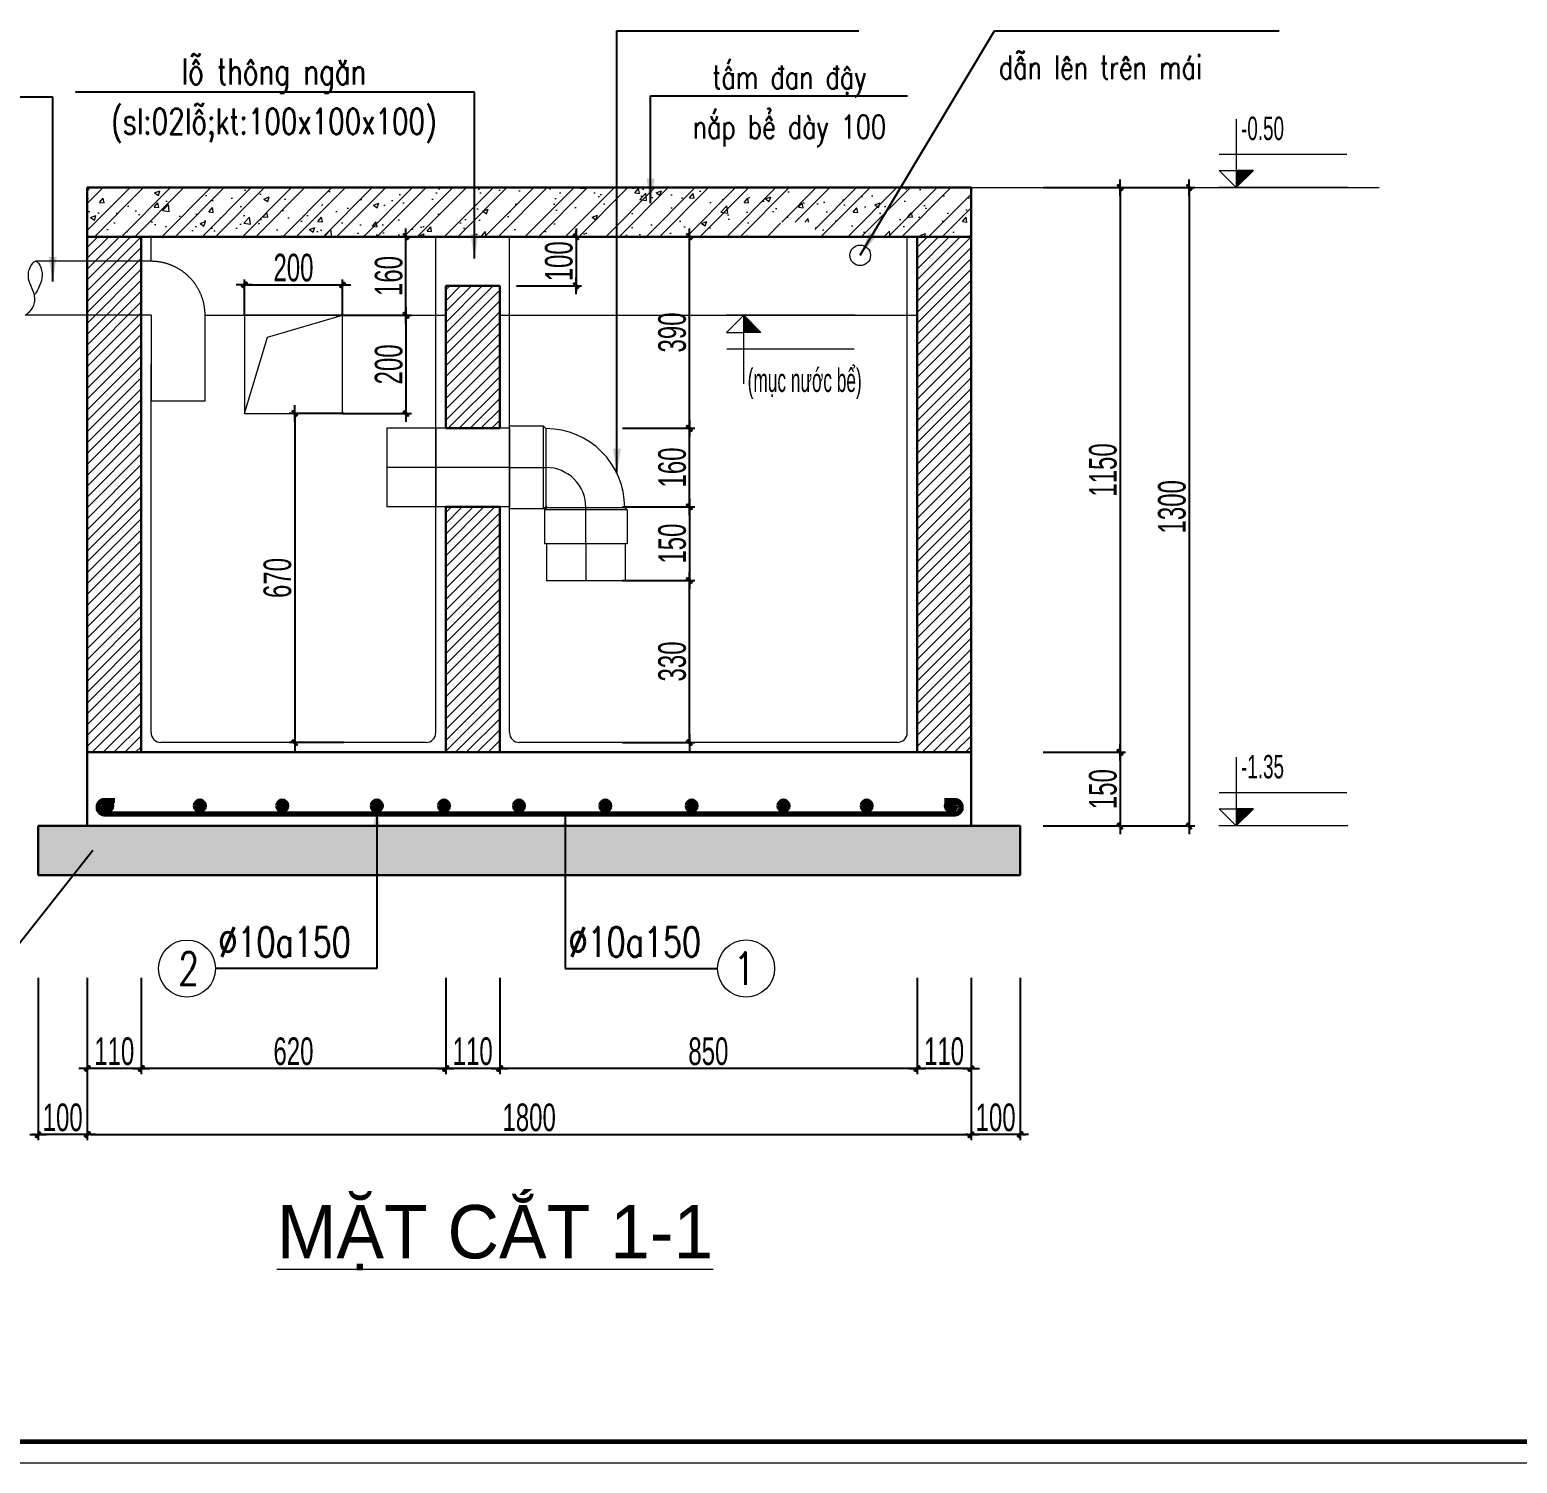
# Model space of a CAD drawing. Header units: millimetres. Extents: x 596422 to 1674380, y -367470 to 58862.
# Drawn here: x 842245 to 848304, y -52551 to -46712 of the extents above; entities that cross this region are included whole.
import ezdxf
from ezdxf.enums import TextEntityAlignment as Align

# ---------------------------------------------------------------- set-up
doc = ezdxf.new("R2010")
doc.units = ezdxf.units.MM
doc.header["$LTSCALE"] = 600
doc.header["$MEASUREMENT"] = 0
doc.linetypes.add('DASHDOT', pattern=[1, 0.5, -0.25, 0, -0.25])
doc.linetypes.add('HIDDEN', pattern=[0.375, 0.25, -0.125])
doc.layers.get('0').update_dxf_attribs({"lineweight": 0})
doc.layers.get('Defpoints').update_dxf_attribs({"lineweight": 0})
for name, color, linetype, lineweight in [('7', 7, 'Continuous', 13), ('EG Dim', 8, 'Continuous', 18), ('EG Khac', 4, 'Continuous', 15), ('EG Net dam 1', 30, 'Continuous', 30), ('EG Net dam3', 1, 'Continuous', 70), ('EG Net thay', 7, 'Continuous', 20), ('EG Net truc', 8, 'DASHDOT', 13), ('EG Text1', 3, 'Continuous', 20), ('EG Text2', 7, 'Continuous', 18), ('LC Hatch', 252, 'Continuous', 9), ('LC Hatch @ 1', 252, 'Continuous', 9), ('LC ISO', 153, 'Continuous', 13), ('LC Khac', 4, 'Continuous', 9), ('LC MANH DUT', 35, 'HIDDEN', 5), ('LC Net dam3', 1, 'Continuous', 60), ('LC Net manh', 9, 'Continuous', 5), ('TEXT1', 3, 'Continuous', 18)]:
    doc.layers.add(name, color=color, linetype=linetype, lineweight=lineweight)
doc.layers.add('Khungten_LCDI', color=7, linetype='Continuous')
doc.layers.add('Kichthuoc', color=9, linetype='Continuous')
doc.styles.add('EG 1', font='VHAVANB.TTF')
doc.styles.add('EG 2', font='vnromadi.shx', dxfattribs={"width": 0.75})
doc.styles.add('EG 3', font='italicc.shx', dxfattribs={"width": 0.75, "bigfont": 'romansvn.shx'})
doc.styles.add('EG Huy', font='vnsimli.shx', dxfattribs={"width": 0.75})
doc.styles.add('HOATBIF', font='hoatbif.shx', dxfattribs={"width": 0.65})
doc.styles.add('Khungten', font='VHAVAN.TTF', dxfattribs={"width": 0.9, "height": 5000})
doc.styles.add('LC 3', font='vnsimli.shx', dxfattribs={"width": 0.75})
doc.styles.add('RMS2', font='romans.shx', dxfattribs={"width": 0.75})
doc.styles.add('Title', font='VHAVAN.TTF', dxfattribs={"width": 0.8})
doc.dimstyles.new('1-100', dxfattribs={"dimscale": 300, "dimtxt": 1.2, "dimasz": 0.25, "dimexe": 0.5, "dimexo": 0, "dimgap": 0.3, "dimtad": 1, "dimdec": 0, "dimzin": 0, "dimdsep": 46, "dimtxsty": 'HOATBIF', "dimblk1": 'DOT', "dimblk2": 'DOT', "dimsah": 1, "dimcen": -1, "dimdle": 1, "dimclrd": 256, "dimclre": 256, "dimclrt": 4, "dimadec": 3, "dimazin": 2, "dimtfac": 0.333333, "dimtdec": 0, "dimtix": 1, "dimtmove": 2, "dimatfit": 3, "dimldrblk": 'DOT', "dimfxl": 1, "dimtvp": 0.833333, "dimtolj": 1, "dimtzin": 0, "dimarcsym": 0})
doc.dimstyles.new('be phot$7', dxfattribs={"dimscale": 100, "dimtxt": 2.2, "dimasz": 1, "dimexe": 1, "dimexo": 0, "dimgap": 0.8, "dimtad": 1, "dimdec": 0, "dimzin": 0, "dimdsep": 46, "dimtxsty": 'EG 3', "dimblk": 'ARCHTICK', "dimcen": 0.09, "dimdle": 1, "dimclrd": 256, "dimclre": 256, "dimclrt": 3, "dimadec": 0, "dimazin": 0, "dimtfac": 1, "dimtdec": 0, "dimtix": 1, "dimtmove": 0, "dimatfit": 3, "dimfxl": 1, "dimtolj": 1, "dimtzin": 0, "dimarcsym": 0})

# ---------------------------------------------------------------- blocks, each defined once
blk = doc.blocks.new('TIEUDE1')
at = {"layer": 'EG Text2', "color": 7, "style": 'EG 1'}
blk.add_attdef('TIªU§Ò', text='', height=5, dxfattribs=at).set_placement((0, 0), align=Align.BOTTOM_CENTER)
blk.add_attdef('TL', text='', height=3, dxfattribs=at).set_placement((0, -2), align=Align.TOP_CENTER)
blk = doc.blocks.new('theptron1')
at = {"layer": 'LC Net dam3'}
for p, q in [((-0.5, 0), (0.5, 0)), ((-0.35, 0.35), (0.35, -0.35)), ((0.35, 0.35), (-0.35, -0.35)), ((0, 0.5), (0, -0.5))]:
    blk.add_line(p, q, dxfattribs=at)
blk.add_circle((0, 0), 0.5, dxfattribs=at)
blk = doc.blocks.new('DOT')
at = {"layer": 'Kichthuoc'}
blk.add_line((-3, 0), (3, 0), dxfattribs=at)
at = {"layer": 'Kichthuoc', "color": 4}
blk.add_line((-1, -1), (1, 1), dxfattribs=at)
blk.add_lwpolyline([(0.5, 1), (-1, -0.5), (-0.5, -1), (1, 0.5)], close=True, dxfattribs=at)
blk = doc.blocks.new('*D323')
at = {"layer": 'Defpoints', "color": 0, "transparency": 16777216}
for p in [(843492.9, -47554.8), (843777, -47554.8), (843492.9, -47874.8)]:
    blk.add_point(p, dxfattribs=at)
at = {"layer": 'EG Dim', "lineweight": -2, "transparency": 16777216}
for p, q in [((843492.9, -47554.8), (843799.5, -47554.8)), ((843777, -47863.5), (843777, -47566)), ((843492.9, -47874.8), (843799.5, -47874.8))]:
    blk.add_line(p, q, dxfattribs=at)
at = {"layer": 'EG Dim', "lineweight": -2, "transparency": 16777216, "xscale": 11.25, "yscale": 11.25, "zscale": 11.25}
for p, rotation in [((843777, -47554.8), 90), ((843777, -47874.8), 270)]:
    blk.add_blockref('DOT', p, dxfattribs=dict(at, rotation=rotation))
at = {"layer": 'EG Dim', "color": 4, "transparency": 16777216, "insert": (843707.3, -47714.8), "char_height": 112.5, "attachment_point": 5, "rotation": 90, "style": 'HOATBIF'}
blk.add_mtext('\\A1;160', dxfattribs=at)
blk = doc.blocks.new('_Dot')
at = {"color": 0, "linetype": 'ByBlock', "lineweight": -2}
blk.add_line((-0.5, 0), (-1, 0), dxfattribs=at)
at = {"color": 0, "linetype": 'ByBlock', "const_width": 0.5}
blk.add_lwpolyline([(-0.25, 0, 1), (0.25, 0, 1)], format="xyb", close=True, dxfattribs=at)
blk = doc.blocks.new('*D326')
at = {"layer": 'Defpoints', "color": 0, "transparency": 16777216}
for p in [(846079, -50573), (846279, -50573), (846079, -51212.2)]:
    blk.add_point(p, dxfattribs=at)
at = {"layer": 'EG Dim', "lineweight": -2, "transparency": 16777216}
for p, q in [((846079, -50573), (846079, -51234.7)), ((846279, -50573), (846279, -51234.7)), ((846067.8, -51212.2), (846056.5, -51212.2)), ((846279, -51212.2), (846079, -51212.2)), ((846290.3, -51212.2), (846301.5, -51212.2))]:
    blk.add_line(p, q, dxfattribs=at)
at = {"layer": 'EG Dim', "lineweight": -2, "transparency": 16777216, "xscale": 11.25, "yscale": 11.25, "zscale": 11.25}
blk.add_blockref('DOT', (846079, -51212.2), dxfattribs=at)
at = {"layer": 'EG Dim', "lineweight": -2, "transparency": 16777216, "xscale": 11.25, "yscale": 11.25, "zscale": 11.25, "rotation": 180}
blk.add_blockref('DOT', (846279, -51212.2), dxfattribs=at)
at = {"layer": 'EG Dim', "color": 4, "transparency": 16777216, "insert": (846179, -51142.5), "char_height": 112.5, "attachment_point": 5, "style": 'HOATBIF'}
blk.add_mtext('\\A1;100', dxfattribs=at)
blk = doc.blocks.new('*D327')
at = {"layer": 'Defpoints', "color": 0, "transparency": 16777216}
for p in [(845859, -50573), (846079, -50573), (845859, -50942.8)]:
    blk.add_point(p, dxfattribs=at)
at = {"layer": 'EG Dim', "lineweight": -2, "transparency": 16777216}
for p, q in [((845859, -50573), (845859, -50965.3)), ((846079, -50573), (846079, -50965.3)), ((846067.8, -50942.8), (845870.3, -50942.8))]:
    blk.add_line(p, q, dxfattribs=at)
at = {"layer": 'EG Dim', "lineweight": -2, "transparency": 16777216, "xscale": 11.25, "yscale": 11.25, "zscale": 11.25, "rotation": 180}
blk.add_blockref('DOT', (845859, -50942.8), dxfattribs=at)
at = {"layer": 'EG Dim', "lineweight": -2, "transparency": 16777216, "xscale": 11.25, "yscale": 11.25, "zscale": 11.25}
blk.add_blockref('DOT', (846079, -50942.8), dxfattribs=at)
at = {"layer": 'EG Dim', "color": 4, "transparency": 16777216, "insert": (845969, -50873.1), "char_height": 112.5, "attachment_point": 5, "style": 'HOATBIF'}
blk.add_mtext('\\A1;110', dxfattribs=at)
blk = doc.blocks.new('*D328')
at = {"layer": 'Defpoints', "color": 0, "transparency": 16777216}
for p in [(844159, -50573), (845859, -50573), (844159, -50942.8)]:
    blk.add_point(p, dxfattribs=at)
at = {"layer": 'EG Dim', "lineweight": -2, "transparency": 16777216}
for p, q in [((844159, -50573), (844159, -50965.3)), ((845859, -50573), (845859, -50965.3)), ((845847.8, -50942.8), (844170.3, -50942.8))]:
    blk.add_line(p, q, dxfattribs=at)
at = {"layer": 'EG Dim', "lineweight": -2, "transparency": 16777216, "xscale": 11.25, "yscale": 11.25, "zscale": 11.25, "rotation": 180}
blk.add_blockref('DOT', (844159, -50942.8), dxfattribs=at)
at = {"layer": 'EG Dim', "lineweight": -2, "transparency": 16777216, "xscale": 11.25, "yscale": 11.25, "zscale": 11.25}
blk.add_blockref('DOT', (845859, -50942.8), dxfattribs=at)
at = {"layer": 'EG Dim', "color": 4, "transparency": 16777216, "insert": (845009, -50873.1), "char_height": 112.5, "attachment_point": 5, "style": 'HOATBIF'}
blk.add_mtext('\\A1;850', dxfattribs=at)
blk = doc.blocks.new('*D329')
at = {"layer": 'Defpoints', "color": 0, "transparency": 16777216}
for p in [(843939, -50573), (844159, -50573), (843939, -50942.8)]:
    blk.add_point(p, dxfattribs=at)
at = {"layer": 'EG Dim', "lineweight": -2, "transparency": 16777216}
for p, q in [((843939, -50573), (843939, -50965.3)), ((844159, -50573), (844159, -50965.3)), ((844147.8, -50942.8), (843950.3, -50942.8))]:
    blk.add_line(p, q, dxfattribs=at)
at = {"layer": 'EG Dim', "lineweight": -2, "transparency": 16777216, "xscale": 11.25, "yscale": 11.25, "zscale": 11.25, "rotation": 180}
blk.add_blockref('DOT', (843939, -50942.8), dxfattribs=at)
at = {"layer": 'EG Dim', "lineweight": -2, "transparency": 16777216, "xscale": 11.25, "yscale": 11.25, "zscale": 11.25}
blk.add_blockref('DOT', (844159, -50942.8), dxfattribs=at)
at = {"layer": 'EG Dim', "color": 4, "transparency": 16777216, "insert": (844049, -50873.1), "char_height": 112.5, "attachment_point": 5, "style": 'HOATBIF'}
blk.add_mtext('\\A1;110', dxfattribs=at)
blk = doc.blocks.new('*D330')
at = {"layer": 'Defpoints', "color": 0, "transparency": 16777216}
for p in [(842699, -50573), (843939, -50573), (842699, -50942.8)]:
    blk.add_point(p, dxfattribs=at)
at = {"layer": 'EG Dim', "lineweight": -2, "transparency": 16777216}
for p, q in [((842699, -50573), (842699, -50965.3)), ((843939, -50573), (843939, -50965.3)), ((843927.8, -50942.8), (842710.3, -50942.8))]:
    blk.add_line(p, q, dxfattribs=at)
at = {"layer": 'EG Dim', "lineweight": -2, "transparency": 16777216, "xscale": 11.25, "yscale": 11.25, "zscale": 11.25, "rotation": 180}
blk.add_blockref('DOT', (842699, -50942.8), dxfattribs=at)
at = {"layer": 'EG Dim', "lineweight": -2, "transparency": 16777216, "xscale": 11.25, "yscale": 11.25, "zscale": 11.25}
blk.add_blockref('DOT', (843939, -50942.8), dxfattribs=at)
at = {"layer": 'EG Dim', "color": 4, "transparency": 16777216, "insert": (843319, -50873.1), "char_height": 112.5, "attachment_point": 5, "style": 'HOATBIF'}
blk.add_mtext('\\A1;620', dxfattribs=at)
blk = doc.blocks.new('*D331')
at = {"layer": 'Defpoints', "color": 0, "transparency": 16777216}
for p in [(842479, -50573), (842699, -50573), (842479, -50942.8)]:
    blk.add_point(p, dxfattribs=at)
at = {"layer": 'EG Dim', "lineweight": -2, "transparency": 16777216}
for p, q in [((842479, -50573), (842479, -50965.3)), ((842699, -50573), (842699, -50965.3)), ((842687.8, -50942.8), (842490.3, -50942.8))]:
    blk.add_line(p, q, dxfattribs=at)
at = {"layer": 'EG Dim', "lineweight": -2, "transparency": 16777216, "xscale": 11.25, "yscale": 11.25, "zscale": 11.25, "rotation": 180}
blk.add_blockref('DOT', (842479, -50942.8), dxfattribs=at)
at = {"layer": 'EG Dim', "lineweight": -2, "transparency": 16777216, "xscale": 11.25, "yscale": 11.25, "zscale": 11.25}
blk.add_blockref('DOT', (842699, -50942.8), dxfattribs=at)
at = {"layer": 'EG Dim', "color": 4, "transparency": 16777216, "insert": (842589, -50873.1), "char_height": 112.5, "attachment_point": 5, "style": 'HOATBIF'}
blk.add_mtext('\\A1;110', dxfattribs=at)
blk = doc.blocks.new('*D332')
at = {"layer": 'Defpoints', "color": 0, "transparency": 16777216}
for p in [(842279, -50573), (842479, -50573), (842279, -51212.2)]:
    blk.add_point(p, dxfattribs=at)
at = {"layer": 'EG Dim', "lineweight": -2, "transparency": 16777216}
for p, q in [((842279, -50573), (842279, -51234.7)), ((842479, -50573), (842479, -51234.7)), ((842267.8, -51212.2), (842256.5, -51212.2)), ((842479, -51212.2), (842279, -51212.2)), ((842490.3, -51212.2), (842501.5, -51212.2))]:
    blk.add_line(p, q, dxfattribs=at)
at = {"layer": 'EG Dim', "lineweight": -2, "transparency": 16777216, "xscale": 11.25, "yscale": 11.25, "zscale": 11.25}
blk.add_blockref('DOT', (842279, -51212.2), dxfattribs=at)
at = {"layer": 'EG Dim', "lineweight": -2, "transparency": 16777216, "xscale": 11.25, "yscale": 11.25, "zscale": 11.25, "rotation": 180}
blk.add_blockref('DOT', (842479, -51212.2), dxfattribs=at)
at = {"layer": 'EG Dim', "color": 4, "transparency": 16777216, "insert": (842379, -51142.5), "char_height": 112.5, "attachment_point": 5, "style": 'HOATBIF'}
blk.add_mtext('\\A1;100', dxfattribs=at)
blk = doc.blocks.new('*D333')
at = {"layer": 'Defpoints', "color": 0, "transparency": 16777216}
for p in [(842479, -50573), (846079, -50573), (846079, -51212.2)]:
    blk.add_point(p, dxfattribs=at)
at = {"layer": 'EG Dim', "lineweight": -2, "transparency": 16777216}
for p, q in [((842479, -50573), (842479, -51234.7)), ((846079, -50573), (846079, -51234.7)), ((842490.3, -51212.2), (846067.8, -51212.2))]:
    blk.add_line(p, q, dxfattribs=at)
at = {"layer": 'EG Dim', "lineweight": -2, "transparency": 16777216, "xscale": 11.25, "yscale": 11.25, "zscale": 11.25, "rotation": 180}
blk.add_blockref('DOT', (842479, -51212.2), dxfattribs=at)
at = {"layer": 'EG Dim', "lineweight": -2, "transparency": 16777216, "xscale": 11.25, "yscale": 11.25, "zscale": 11.25}
blk.add_blockref('DOT', (846079, -51212.2), dxfattribs=at)
at = {"layer": 'EG Dim', "color": 4, "transparency": 16777216, "insert": (844279, -51142.5), "char_height": 112.5, "attachment_point": 5, "style": 'HOATBIF'}
blk.add_mtext('\\A1;1800', dxfattribs=at)
blk = doc.blocks.new('_ArchTick')
at = {"color": 0, "linetype": 'ByBlock', "const_width": 0.15}
blk.add_lwpolyline([(-0.5, -0.5), (0.5, 0.5)], dxfattribs=at)
blk = doc.blocks.new('CHIDAN')
at = {"layer": 'EG Dim'}
blk.add_line((0, 0), (0.87, 0), dxfattribs=at)
at = {"layer": 'EG Text1', "color": 3, "style": 'EG 2', "width": 0.75}
blk.add_attdef('CD1', text='', height=2.2, dxfattribs=at).set_placement((0.67, 1), align=Align.BOTTOM_CENTER)
blk.add_attdef('CD2', text='', height=2.2, dxfattribs=at).set_placement((0.67, -3.2), align=Align.TOP_CENTER)
blk = doc.blocks.new('*D334')
at = {"layer": 'Defpoints', "color": 0, "transparency": 16777216}
for p in [(844659.3, -48954.8), (844931.6, -48954.8), (844659.3, -49614.8)]:
    blk.add_point(p, dxfattribs=at)
at = {"layer": 'EG Dim', "lineweight": -2, "transparency": 16777216}
for p, q in [((844659.3, -48954.8), (844954.1, -48954.8)), ((844931.6, -49603.5), (844931.6, -48966)), ((844659.3, -49614.8), (844954.1, -49614.8))]:
    blk.add_line(p, q, dxfattribs=at)
at = {"layer": 'EG Dim', "lineweight": -2, "transparency": 16777216, "xscale": 11.25, "yscale": 11.25, "zscale": 11.25}
for p, rotation in [((844931.6, -48954.8), 90), ((844931.6, -49614.8), 270)]:
    blk.add_blockref('DOT', p, dxfattribs=dict(at, rotation=rotation))
at = {"layer": 'EG Dim', "color": 4, "transparency": 16777216, "insert": (844861.8, -49284.8), "char_height": 112.5, "attachment_point": 5, "rotation": 90, "style": 'HOATBIF'}
blk.add_mtext('\\A1;330', dxfattribs=at)
blk = doc.blocks.new('*D335')
at = {"layer": 'Defpoints', "color": 0, "transparency": 16777216}
for p in [(844659.3, -47554.8), (844931.6, -47554.8), (844734.9, -48334.8)]:
    blk.add_point(p, dxfattribs=at)
at = {"layer": 'EG Dim', "lineweight": -2, "transparency": 16777216}
for p, q in [((844659.3, -47554.8), (844954.1, -47554.8)), ((844931.6, -48323.5), (844931.6, -47566)), ((844734.9, -48334.8), (844954.1, -48334.8))]:
    blk.add_line(p, q, dxfattribs=at)
at = {"layer": 'EG Dim', "lineweight": -2, "transparency": 16777216, "xscale": 11.25, "yscale": 11.25, "zscale": 11.25}
for p, rotation in [((844931.6, -47554.8), 90), ((844931.6, -48334.8), 270)]:
    blk.add_blockref('DOT', p, dxfattribs=dict(at, rotation=rotation))
at = {"layer": 'EG Dim', "color": 4, "transparency": 16777216, "insert": (844861.8, -47944.8), "char_height": 112.5, "attachment_point": 5, "rotation": 90, "style": 'HOATBIF'}
blk.add_mtext('\\A1;390', dxfattribs=at)
blk = doc.blocks.new('CT')
at = {"layer": 'LC Khac'}
blk.add_hatch(color=252, dxfattribs=at).paths.add_polyline_path([(3.25, 1.6), (1.64, 1.6), (1.64, 0)])
at = {"layer": 'LC Khac', "color": 9, "ltscale": 50}
for p, q in [((0.05, 3.14), (12, 3.14)), ((12.09, 0), (0, 0))]:
    blk.add_line(p, q, dxfattribs=at)
for points in [[(1.64, 6.43), (1.64, 0)], [(1.64, 0), (0.03, 1.6), (1.64, 1.6)], [(1.64, 0), (3.25, 1.6), (1.64, 1.6)]]:
    blk.add_lwpolyline(points, dxfattribs=at)
at = {"layer": 'LC Khac', "color": 3, "style": 'LC 3', "width": 0.75}
blk.add_attdef('CT', (1.91, 3.5), '', height=2.2, dxfattribs=at)
blk = doc.blocks.new('*D336')
at = {"layer": 'Defpoints', "color": 0, "transparency": 16777216}
for p in [(844659.3, -48334.8), (844931.6, -48334.8), (844659.3, -48654.8)]:
    blk.add_point(p, dxfattribs=at)
at = {"layer": 'EG Dim', "lineweight": -2, "transparency": 16777216}
for p, q in [((844659.3, -48334.8), (844954.1, -48334.8)), ((844931.6, -48643.5), (844931.6, -48346)), ((844659.3, -48654.8), (844954.1, -48654.8))]:
    blk.add_line(p, q, dxfattribs=at)
at = {"layer": 'EG Dim', "lineweight": -2, "transparency": 16777216, "xscale": 11.25, "yscale": 11.25, "zscale": 11.25}
for p, rotation in [((844931.6, -48334.8), 90), ((844931.6, -48654.8), 270)]:
    blk.add_blockref('DOT', p, dxfattribs=dict(at, rotation=rotation))
at = {"layer": 'EG Dim', "color": 4, "transparency": 16777216, "insert": (844861.8, -48494.8), "char_height": 112.5, "attachment_point": 5, "rotation": 90, "style": 'HOATBIF'}
blk.add_mtext('\\A1;160', dxfattribs=at)
blk = doc.blocks.new('*D339')
at = {"layer": 'Defpoints', "color": 0, "transparency": 16777216}
for p in [(846373, -47354.8), (846373, -49954.8), (846967.3, -49954.8)]:
    blk.add_point(p, dxfattribs=at)
at = {"layer": 'EG Dim', "lineweight": -2, "transparency": 16777216}
for p, q in [((846373, -47354.8), (846989.8, -47354.8)), ((846967.3, -47366), (846967.3, -49943.5)), ((846373, -49954.8), (846989.8, -49954.8))]:
    blk.add_line(p, q, dxfattribs=at)
at = {"layer": 'EG Dim', "lineweight": -2, "transparency": 16777216, "xscale": 11.25, "yscale": 11.25, "zscale": 11.25}
for p, rotation in [((846967.3, -47354.8), 90), ((846967.3, -49954.8), 270)]:
    blk.add_blockref('DOT', p, dxfattribs=dict(at, rotation=rotation))
at = {"layer": 'EG Dim', "color": 4, "transparency": 16777216, "insert": (846897.5, -48654.8), "char_height": 112.5, "attachment_point": 5, "rotation": 90, "style": 'HOATBIF'}
blk.add_mtext('\\A1;1300', dxfattribs=at)
blk = doc.blocks.new('ELB90-100(SIDE)DN')
for p, q in [((58.5, 57), (62, 60.5)), ((62, 60.5), (112, 60.5)), ((112, 60.5), (112, -60.5)), ((-57, -58.5), (-60.5, -62)), ((-60.5, -62), (-60.5, -112)), ((57, -58.5), (60.5, -62)), ((58.5, -57), (62, -60.5)), ((60.5, -62), (60.5, -112)), ((62, -60.5), (112, -60.5)), ((60.5, -112), (-60.5, -112))]:
    blk.add_line(p, q)
at = {"color": 8}
for p, q in [((58.5, -57), (58.5, 57)), ((62, 60.5), (62, -60.5)), ((112, 0), (58.5, 0)), ((60.5, -62), (-60.5, -62)), ((-57, -58.5), (57, -58.5)), ((0, -112), (0, -58.5))]:
    blk.add_line(p, q, dxfattribs=at)
for radius in [115.5, 1.5]:
    blk.add_arc((58.5, -58.5), radius, 90, 180)
blk.add_arc((58.5, -58.5), 58.5, 90, 180, dxfattribs=at)
blk = doc.blocks.new('*U262')
at = {"rotation": 270.0000000000405}
blk.add_blockref('ELB90-100(SIDE)DN', (0, 0), dxfattribs=at)
blk = doc.blocks.new('*D342')
at = {"layer": 'Defpoints', "color": 0, "transparency": 16777216}
for p in [(844659.3, -48654.8), (844659.3, -48954.8), (844931.6, -48954.8)]:
    blk.add_point(p, dxfattribs=at)
at = {"layer": 'EG Dim', "lineweight": -2, "transparency": 16777216}
for p, q in [((844659.3, -48654.8), (844954.1, -48654.8)), ((844931.6, -48666), (844931.6, -48943.5)), ((844659.3, -48954.8), (844954.1, -48954.8))]:
    blk.add_line(p, q, dxfattribs=at)
at = {"layer": 'EG Dim', "lineweight": -2, "transparency": 16777216, "xscale": 11.25, "yscale": 11.25, "zscale": 11.25}
for p, rotation in [((844931.6, -48654.8), 90), ((844931.6, -48954.8), 270)]:
    blk.add_blockref('DOT', p, dxfattribs=dict(at, rotation=rotation))
at = {"layer": 'EG Dim', "color": 4, "transparency": 16777216, "insert": (844861.8, -48804.8), "char_height": 112.5, "attachment_point": 5, "rotation": 90, "style": 'HOATBIF'}
blk.add_mtext('\\A1;150', dxfattribs=at)
blk = doc.blocks.new('*D343')
at = {"layer": 'Defpoints', "color": 0, "transparency": 16777216}
for p in [(844227.4, -47554.8), (844227.4, -47754.8), (844470.2, -47754.8)]:
    blk.add_point(p, dxfattribs=at)
at = {"layer": 'EG Dim', "lineweight": -2, "transparency": 16777216}
for p, q in [((844227.4, -47554.8), (844492.7, -47554.8)), ((844470.2, -47543.5), (844470.2, -47532.3)), ((844470.2, -47554.8), (844470.2, -47754.8)), ((844227.4, -47754.8), (844492.7, -47754.8)), ((844470.2, -47766), (844470.2, -47777.3))]:
    blk.add_line(p, q, dxfattribs=at)
at = {"layer": 'EG Dim', "lineweight": -2, "transparency": 16777216, "xscale": 11.25, "yscale": 11.25, "zscale": 11.25}
for p, rotation in [((844470.2, -47554.8), 270), ((844470.2, -47754.8), 90)]:
    blk.add_blockref('DOT', p, dxfattribs=dict(at, rotation=rotation))
at = {"layer": 'EG Dim', "color": 4, "transparency": 16777216, "insert": (844400.4, -47654.8), "char_height": 112.5, "attachment_point": 5, "rotation": 90, "style": 'HOATBIF'}
blk.add_mtext('\\A1;100', dxfattribs=at)
blk = doc.blocks.new('*D267')
at = {"layer": 'Defpoints', "color": 0, "transparency": 16777216}
for p in [(843523.7, -48274.8), (843323.9, -49614.8), (843523.7, -49614.8)]:
    blk.add_point(p, dxfattribs=at)
at = {"layer": 'EG Dim', "lineweight": -2, "transparency": 16777216}
for p, q in [((843523.7, -48274.8), (843301.4, -48274.8)), ((843323.9, -48286), (843323.9, -49603.5)), ((843523.7, -49614.8), (843301.4, -49614.8))]:
    blk.add_line(p, q, dxfattribs=at)
at = {"layer": 'EG Dim', "lineweight": -2, "transparency": 16777216, "xscale": 11.25, "yscale": 11.25, "zscale": 11.25}
for p, rotation in [((843323.9, -48274.8), 90), ((843323.9, -49614.8), 270)]:
    blk.add_blockref('DOT', p, dxfattribs=dict(at, rotation=rotation))
at = {"layer": 'EG Dim', "color": 4, "transparency": 16777216, "insert": (843254.1, -48944.8), "char_height": 112.5, "attachment_point": 5, "rotation": 90, "style": 'HOATBIF'}
blk.add_mtext('\\A1;670', dxfattribs=at)
blk = doc.blocks.new('*D268')
at = {"layer": 'Defpoints', "color": 0, "transparency": 16777216}
for p in [(843492.9, -47874.8), (843519, -48274.8), (843777, -48274.8)]:
    blk.add_point(p, dxfattribs=at)
at = {"layer": 'EG Dim', "lineweight": -2, "transparency": 16777216}
for p, q in [((843492.9, -47874.8), (843799.5, -47874.8)), ((843777, -47886), (843777, -48263.5)), ((843519, -48274.8), (843799.5, -48274.8))]:
    blk.add_line(p, q, dxfattribs=at)
at = {"layer": 'EG Dim', "lineweight": -2, "transparency": 16777216, "xscale": 11.25, "yscale": 11.25, "zscale": 11.25}
for p, rotation in [((843777, -47874.8), 90), ((843777, -48274.8), 270)]:
    blk.add_blockref('DOT', p, dxfattribs=dict(at, rotation=rotation))
at = {"layer": 'EG Dim', "color": 4, "transparency": 16777216, "insert": (843707.3, -48074.8), "char_height": 112.5, "attachment_point": 5, "rotation": 90, "style": 'HOATBIF'}
blk.add_mtext('\\A1;200', dxfattribs=at)
blk = doc.blocks.new('*D269')
at = {"layer": 'Defpoints', "color": 0, "transparency": 16777216}
for p in [(843519, -47750.9), (843119, -47874.8), (843519, -47874.8)]:
    blk.add_point(p, dxfattribs=at)
at = {"layer": 'EG Dim', "lineweight": -2, "transparency": 16777216}
for p, q in [((843119, -47874.8), (843119, -47728.4)), ((843519, -47874.8), (843519, -47728.4)), ((843130.3, -47750.9), (843507.8, -47750.9))]:
    blk.add_line(p, q, dxfattribs=at)
at = {"layer": 'EG Dim', "lineweight": -2, "transparency": 16777216, "xscale": 11.25, "yscale": 11.25, "zscale": 11.25, "rotation": 180}
blk.add_blockref('DOT', (843119, -47750.9), dxfattribs=at)
at = {"layer": 'EG Dim', "lineweight": -2, "transparency": 16777216, "xscale": 11.25, "yscale": 11.25, "zscale": 11.25}
blk.add_blockref('DOT', (843519, -47750.9), dxfattribs=at)
at = {"layer": 'EG Dim', "color": 4, "transparency": 16777216, "insert": (843319, -47681.2), "char_height": 112.5, "attachment_point": 5, "style": 'HOATBIF'}
blk.add_mtext('\\A1;200', dxfattribs=at)
blk = doc.blocks.new('*D270')
at = {"layer": 'Defpoints', "color": 0, "transparency": 16777216}
for p in [(846373, -47354.8), (846373, -49654.8), (846686, -49654.8)]:
    blk.add_point(p, dxfattribs=at)
at = {"layer": 'EG Dim', "lineweight": -2, "transparency": 16777216}
for p, q in [((846373, -47354.8), (846708.5, -47354.8)), ((846686, -47366), (846686, -49643.5)), ((846373, -49654.8), (846708.5, -49654.8))]:
    blk.add_line(p, q, dxfattribs=at)
at = {"layer": 'EG Dim', "lineweight": -2, "transparency": 16777216, "xscale": 11.25, "yscale": 11.25, "zscale": 11.25}
for p, rotation in [((846686, -47354.8), 90), ((846686, -49654.8), 270)]:
    blk.add_blockref('DOT', p, dxfattribs=dict(at, rotation=rotation))
at = {"layer": 'EG Dim', "color": 4, "transparency": 16777216, "insert": (846616.3, -48504.8), "char_height": 112.5, "attachment_point": 5, "rotation": 90, "style": 'HOATBIF'}
blk.add_mtext('\\A1;1150', dxfattribs=at)
blk = doc.blocks.new('*D271')
at = {"layer": 'Defpoints', "color": 0, "transparency": 16777216}
for p in [(846373, -49654.8), (846373, -49954.8), (846686, -49954.8)]:
    blk.add_point(p, dxfattribs=at)
at = {"layer": 'EG Dim', "lineweight": -2, "transparency": 16777216}
for p, q in [((846373, -49654.8), (846708.5, -49654.8)), ((846686, -49666), (846686, -49943.5)), ((846373, -49954.8), (846708.5, -49954.8))]:
    blk.add_line(p, q, dxfattribs=at)
at = {"layer": 'EG Dim', "lineweight": -2, "transparency": 16777216, "xscale": 11.25, "yscale": 11.25, "zscale": 11.25}
for p, rotation in [((846686, -49654.8), 90), ((846686, -49954.8), 270)]:
    blk.add_blockref('DOT', p, dxfattribs=dict(at, rotation=rotation))
at = {"layer": 'EG Dim', "color": 4, "transparency": 16777216, "insert": (846616.3, -49804.8), "char_height": 112.5, "attachment_point": 5, "rotation": 90, "style": 'HOATBIF'}
blk.add_mtext('\\A1;150', dxfattribs=at)
blk = doc.blocks.new('LCDI-new')
at = {"layer": 'Defpoints', "lineweight": 0}
blk.add_lwpolyline([(-1626044.71, 488105.01), (-1626044.71, 488402.01), (-1625624.71, 488402.01), (-1625624.71, 488105.01)], close=True, dxfattribs=at)
at = {"layer": 'Khungten_LCDI', "color": 5, "lineweight": 60}
blk.add_lwpolyline([(-1626032.71, 488107.01), (-1626032.71, 488400.01), (-1625626.71, 488400.01), (-1625626.71, 488107.01)], close=True, dxfattribs=at)
at = {"color": 2, "style": 'Title', "width": 1.824646}
for tag, p, p2 in [('TENBANVE1', (-1625663.58, 488164.65), (-1625629.32, 488164.65)), ('TENBANVE2', (-1625663.58, 488157.89), (-1625629.32, 488157.89))]:
    blk.add_attdef(tag, text='', height=2.5, dxfattribs=at).set_placement(p, p2, align=Align.FIT)
at = {"color": 7, "style": 'Khungten', "width": 0.8}
for tag, p in [('REVISION', (-1625637.72, 488146.05)), ('NGAYHT', (-1625637.25, 488137.42))]:
    blk.add_attdef(tag, text='', height=2, dxfattribs=at).set_placement(p, align=Align.CENTER)
at = {"color": 2, "style": 'Title', "width": 0.7}
blk.add_attdef('SOBANVE', text='', height=2.5, dxfattribs=at).set_placement((-1625637.09, 488114.55), align=Align.CENTER)

msp = doc.modelspace()

# ---------------------------------------------------------------- hatches: boundary and pattern name
at = {"layer": 'LC Hatch'}
h = msp.add_hatch(dxfattribs=at)
h.set_pattern_fill('BTCT', color=256, scale=31, style=0)
h.set_pattern_definition([(50, (833336.68, -16557.44), (222.3507, -19.4532), [23.25, -255.75]), (355, (833336.68, -16557.44), (-43.0129, 233.1796), [18.6, -204.6]), (100.4514, (833355.21, -16559.06), (179.3379, 213.7263), [19.7595, -217.354]), (46.1842, (833336.68, -16495.44), (330.8447, -51.311), [34.875, -383.625]), (96.6356, (833364.25, -16499.72), (289.7454, 301.9765), [29.6392, -326.031]), (351.1842, (833336.7, -16495.44), (289.7452, 301.9768), [27.9, -306.9]), (21, (833367.68, -16510.94), (185.0412, -124.8119), [23.25, -255.75]), (326, (833367.68, -16510.94), (75.4278, 224.7965), [18.6, -204.6]), (71.4514, (833383.1, -16521.34), (260.469, 99.9845), [19.7595, -217.354]), (37.5, (833336.68, -16557.44), (3.76956, 103.1971), [0, -202.12, 0, -207.7, 0, -205.375]), (7.5, (833336.68, -16557.44), (81.55156, 122.26763), [0, -118.42, 0, -197.47, 0, -78.275]), (327.5, (833267.55, -16557.44), (165.48496, -6.992), [0, -77.5, 0, -241.8, 0, -320.85]), (317.5, (833236.55, -16557.44), (180.7877, 31.03254), [0, -100.75, 0, -160.58, 0, -227.85]), (45, (833336.68, -16557.44), (-82.20116, 82.20116), []), (45, (833391.48, -16557.44), (-82.20116, 82.20116), [])])
edge = h.paths.add_edge_path(flags=16)
edge.add_line((845445.2, -47458.6), (845445.2, -47494.8))
edge.add_line((845445.2, -47494.8), (845303.3, -47494.8))
edge.add_line((845303.3, -47494.8), (845303.3, -47554.8))
edge.add_line((845303.3, -47554.8), (845445.2, -47554.8))
h.paths.add_polyline_path([(846079, -47554.8), (846079, -47354.8), (842479, -47354.8), (842479, -47554.8)])
h = msp.add_hatch(dxfattribs=at)
h.set_pattern_fill('AR-CONC', color=256, scale=20, style=0)
h.set_pattern_definition([(50, (833736.68, -17357.44), (143.45204, -12.55043), [15, -165]), (355, (833736.68, -17357.44), (-27.75027, 150.4384), [12, -132]), (100.4514, (833748.64, -17358.49), (115.7019, 137.8879), [12.74804, -140.2284]), (46.1842, (833736.68, -17317.44), (213.4482, -33.1038), [22.5, -247.5]), (96.6356, (833754.47, -17320.2), (186.9325, 194.8236), [19.122, -210.3426]), (351.1842, (833736.68, -17317.44), (186.9324, 194.8237), [18, -198]), (21, (833756.68, -17327.44), (119.3814, -80.52378), [15, -165]), (326, (833756.68, -17327.44), (48.66307, 145.03), [12, -132]), (71.4514, (833766.63, -17334.15), (168.0445, 64.5061), [12.74804, -140.2284]), (37.5, (833736.683, -17357.44), (2.43197, 66.57877), [0, -130.4, 0, -134, 0, -132.5]), (7.5, (833736.68, -17357.44), (52.61391, 78.88234), [0, -76.4, 0, -127.4, 0, -50.5]), (327.5, (833692.083, -17357.44), (106.76449, -4.510974), [0, -50, 0, -156, 0, -207]), (317.5, (833672.08, -17357.44), (116.63723, 20.021), [0, -65, 0, -103.6, 0, -147])])
h.paths.add_polyline_path([(846279, -50154.8), (846279, -49954.8), (842279, -49954.8), (842279, -50154.8)])
at = {"layer": 'LC Hatch @ 1'}
h = msp.add_hatch(dxfattribs=at)
h.set_pattern_fill('ANSI31', color=256, scale=250, style=0)
h.set_pattern_definition([(45, (-707096.1, -160243.872), (-22.0970869, 22.0970869), [])])
h.paths.add_polyline_path([(842699, -47874.8), (842482.6, -47874.8), (842479, -49654.8), (842699, -49654.8)])
h.paths.add_polyline_path([(842479, -47874.8), (842699, -47874.8), (842699, -47554.8), (842479, -47554.8)])
h = msp.add_hatch(dxfattribs=at)
h.set_pattern_fill('ANSI31', color=256, scale=250, style=0)
h.set_pattern_definition([(45, (-707296.1, -160243.872), (-22.0970869, 22.0970869), [])])
h.paths.add_polyline_path([(845859, -49654.8), (846079, -49654.8), (846079, -47554.8), (845859, -47554.8)])
h = msp.add_hatch(dxfattribs=at)
h.set_pattern_fill('ANSI31', color=256, scale=250, style=0)
h.set_pattern_definition([(45, (-707096.1, -159843.872), (-22.0970869, 22.0970869), [])])
h.paths.add_polyline_path([(844159, -47754.8), (843939, -47754.8), (843939, -48334.8), (844159, -48334.8)])
h = msp.add_hatch(dxfattribs=at)
h.set_pattern_fill('ANSI31', color=256, scale=250, style=0)
h.set_pattern_definition([(45, (-707096.1, -160043.872), (-22.0970869, 22.0970869), [])])
h.paths.add_polyline_path([(843939, -49654.8), (844159, -49654.8), (844159, -48654.8), (843939, -48654.8)])

# ---------------------------------------------------------------- linework, layer by layer
for p, q in [((843899, -48334.8), (843699.9, -48334.8)), ((843699.9, -48334.8), (843699.9, -48654.8)), ((844199, -48334.8), (843899, -48334.8)), ((843899, -48654.8), (843699.9, -48654.8)), ((844199, -48654.8), (843899, -48654.8)), ((844350, -48805.8), (844350, -48954.8)), ((844670, -48805.8), (844670, -48954.8)), ((844350, -48954.8), (844670, -48954.8))]:
    msp.add_line(p, q)
at = {"layer": '7', "ltscale": 100}
for centre in [(842885.4, -50535.9), (845162.4, -50535.5)]:
    msp.add_circle(centre, 116.3, dxfattribs=at)
at = {"layer": 'EG Net dam 1'}
for p, q in [((846079, -47354.8), (842479, -47354.8)), ((842479, -47874.8), (842479, -47354.8)), ((846079, -47554.8), (846079, -47354.8)), ((846079, -47554.8), (842479, -47554.8)), ((842699, -47874.8), (842699, -47554.8)), ((845859, -49654.8), (845859, -47554.8)), ((846079, -49954.8), (846079, -47554.8)), ((843939, -48334.8), (843939, -47754.8)), ((844159, -47754.8), (843939, -47754.8)), ((844159, -48334.8), (844159, -47754.8)), ((842479, -49954.8), (842479, -47874.8)), ((842699, -49654.8), (842699, -47874.8)), ((844159, -48334.8), (843939, -48334.8)), ((843939, -49654.8), (843939, -48654.8)), ((843939, -48654.8), (844159, -48654.8)), ((844159, -49654.8), (844159, -48654.8)), ((842919, -49654.8), (842479, -49654.8)), ((845639, -49654.8), (842919, -49654.8)), ((846079, -49654.8), (845639, -49654.8)), ((846279, -49954.8), (842279, -49954.8)), ((842279, -50154.8), (842279, -49954.8)), ((846279, -50154.8), (846279, -49954.8)), ((846279, -50154.8), (842279, -50154.8))]:
    msp.add_line(p, q, dxfattribs=at)
at = {"layer": 'EG Net dam3'}
msp.add_lwpolyline([(842591.1, -49852.6), (842547.6, -49852.6, 0.414214), (842522.9, -49877.3), (842522.9, -49880.1, 0.414214), (842547.6, -49904.8), (845959.6, -49904.8), (846013.9, -49904.8, 0.414214), (846038.6, -49880.1), (846038.6, -49877.3, 0.414214), (846013.9, -49852.6), (845970.4, -49852.6)], format="xyb", dxfattribs=at)
at = {"layer": 'EG Net thay'}
for p, q in [((842479, -47654.8), (842268.3, -47654.8)), ((842479, -47874.8), (842226.1, -47874.8)), ((843899, -48334.8), (843899, -48654.8)), ((844199, -48334.8), (844199, -48654.8))]:
    msp.add_line(p, q, dxfattribs=at)
at = {"layer": 'EG Net truc', "ltscale": 400}
msp.add_line((846079, -47354.8), (847741.6, -47354.8), dxfattribs=at)
at = {"layer": 'LC ISO'}
for p, q in [((842739, -47654.8), (842739, -47554.8)), ((843899, -48494.8), (843899, -47554.8)), ((844199, -48494.8), (844199, -47554.8)), ((845819, -49574.6), (845819, -47554.8)), ((842739, -49574.8), (842739, -48074.8)), ((843899, -49574.8), (843899, -48374.8)), ((844199, -49574.8), (844199, -48374.8)), ((843859, -49614.8), (842779, -49614.8)), ((845781.4, -49614.8), (844239, -49614.8))]:
    msp.add_line(p, q, dxfattribs=at)
at = {"layer": 'LC ISO', "ltscale": 2}
msp.add_lwpolyline([(843119, -48274.8), (843519, -48274.8), (843519, -47874.8), (843119, -47874.8)], close=True, dxfattribs=at)
msp.add_lwpolyline([(843119, -48274.8), (843213, -47963.8), (843519, -47874.8)], dxfattribs=at)
at = {"layer": 'LC ISO'}
msp.add_circle((845627.4, -47630.5), 42, dxfattribs=at)
for centre, start, end in [((842779, -49574.8), 180, 270), ((843859, -49574.8), 270, 0), ((844239, -49574.8), 180, 270), ((845779, -49574.6), 270, 0)]:
    msp.add_arc(centre, 40, start, end, dxfattribs=at)
msp.add_spline([(842226.1, -47874.8), (842244.5, -47859.6), (842264.4, -47822.7), (842265.9, -47805.2), (842254.9, -47766.7), (842240.2, -47725.7), (842240.2, -47698.9), (842249.4, -47673.8), (842268.3, -47654.8), (842289.7, -47680.6), (842282.4, -47760), (842266.5, -47789.9)], degree=3, dxfattribs=at)
at = {"layer": 'LC MANH DUT', "ltscale": 200}
for p, q in [((842739, -47654.8), (842479, -47654.8)), ((842739, -47874.8), (842479, -47874.8)), ((842739, -47874.8), (842739, -48223.6)), ((842959, -48223.6), (842959, -47874.8)), ((842959, -47874.8), (843939, -47874.8)), ((844159, -47874.8), (845859, -47874.8)), ((842739, -48223.6), (842959, -48223.6))]:
    msp.add_line(p, q, dxfattribs=at)
msp.add_arc((842739, -47874.8), 220, 0, 90, dxfattribs=at)
at = {"layer": 'LC Net manh'}
for p, q in [((844199, -48494.8), (843699.9, -48494.8)), ((844510, -48805.8), (844510, -48954.8))]:
    msp.add_line(p, q, dxfattribs=at)

# ---------------------------------------------------------------- block references
at = {"xscale": 2.776859504123733, "yscale": 2.776859504123733, "zscale": 2.776859504123733}
msp.add_blockref('*U262', (844510, -48494.8), dxfattribs=at)
at = {"layer": 'EG Dim'}
ref = msp.add_blockref('CHIDAN', (843239.2, -46965.9), dxfattribs=dict(at, xscale=-43.48400356573984, yscale=43.48400356573984, zscale=43.48400356573984))
ref.add_attrib('CD1', 'lç th«ng ng¨n', dxfattribs={"layer": 'EG Text1', "color": 3, "height": 105, "style": 'EG Huy', "width": 0.75}).set_placement((843239.2, -46965.9), align=Align.BOTTOM_CENTER)
ref.add_attrib('CD2', '(sl:02lç;kt:100x100x100)', dxfattribs={"layer": 'EG Text1', "color": 3, "height": 105, "style": 'EG Huy', "width": 0.75}).set_placement((843239.1, -47032.2), align=Align.TOP_CENTER)
ref = msp.add_blockref('CHIDAN', (845339, -46981.2), dxfattribs=dict(at, xscale=-43.48400356573984, yscale=43.48400356571073, zscale=43.48400356571636))
ref.add_attrib('CD1', 'tÊm ®an ®Ëy', dxfattribs={"layer": 'EG Text1', "color": 3, "height": 95.665, "style": 'EG Huy', "width": 0.75}).set_placement((845339, -46981.2), align=Align.BOTTOM_CENTER)
ref.add_attrib('CD2', 'n¾p bÓ dµy 100', dxfattribs={"layer": 'EG Text1', "color": 3, "height": 95.665, "style": 'EG Huy', "width": 0.75}).set_placement((845339, -47059.5), align=Align.TOP_CENTER)
ref = msp.add_blockref('CT', (847087.9, -47354.8), dxfattribs=dict(at, xscale=43.48400356573984, yscale=43.48400356573984, zscale=43.48400356573984))
ref.add_attrib('CT', '-0.50', (847178.7, -47161.1), dxfattribs={"layer": 'EG Khac', "color": 3, "height": 95.66, "style": 'HOATBIF', "width": 0.6})
ref = msp.add_blockref('CT', (845081.6, -47874.8), dxfattribs=dict(at, xscale=-43.48400356573984, yscale=43.48400356573984, zscale=43.48400356573984, rotation=180))
ref.add_attrib('CT', '(môc n\xadíc bÓ)', (845169, -48186.9), dxfattribs={"layer": 'EG Khac', "color": 3, "height": 95.665, "style": 'HOATBIF', "width": 0.55})
ref = msp.add_blockref('CT', (847087.9, -49954.8), dxfattribs=dict(at, xscale=43.48400356573984, yscale=43.48400356573984, zscale=43.48400356573984))
ref.add_attrib('CT', '-1.35', (847178.7, -49761.1), dxfattribs={"layer": 'EG Khac', "color": 3, "height": 95.66, "style": 'HOATBIF', "width": 0.6})
at = {"layer": 'EG Net dam3', "yscale": 40.00000000023283, "rotation": 180}
for p, xscale, zscale in [((842561, -49872.8), -40.00000000023283, 40.00000000021207), ((842937.7, -49872.8), -40.00000000023283, 40.00000000021207), ((843273.1, -49872.8), -40.00000000023283, 40.00000000021207), ((843658.4, -49872.8), -40.00000000023283, 40.00000000021207), ((843931.8, -49872.8), -40.00000000023283, 40.00000000021207), ((844237.8, -49872.8), -40.00000000023283, 40.00000000021207), ((844589.3, -49872.8), -40.00000000023283, 40.00000000021207), ((844940.8, -49872.8), -40.00000000023283, 40.00000000021207), ((845315.1, -49872.8), -40.00000000023283, 40.00000000021207), ((845653.6, -49872.8), -40.00000000023283, 40.00000000021207), ((845997, -49872.8), 40.00000000023283, 40.00000000023283)]:
    msp.add_blockref('theptron1', p, dxfattribs=dict(at, xscale=xscale, zscale=zscale))
at = {"layer": 'EG Text2'}
ref = msp.add_blockref('TIEUDE1', (844140.3, -51781.5), dxfattribs=dict(at, xscale=43.48400356573984, yscale=43.48400356573984, zscale=43.48400356573984))
ref.add_attrib('TIªU§Ò', '%%UmÆt c¾t 1-1', dxfattribs={"color": 7, "height": 217.42, "style": 'EG 1'}).set_placement((844140.3, -51781.5), align=Align.BOTTOM_CENTER)
at = {"layer": 'Kichthuoc', "xscale": 43.48400245783739, "yscale": 43.48400245783739, "zscale": 43.48400245783739}
msp.add_blockref('LCDI-new', (71546375.5, -21277310.1), dxfattribs=at)

# ---------------------------------------------------------------- texts
at = {"layer": '7', "linetype": 'ByBlock', "style": 'RMS2', "width": 0.75}
for p in [(843013, -50487.7), (844439.5, -50487.3)]:
    msp.add_text('%%C10a150', height=120.79, dxfattribs=at).set_placement(p)
at = {"layer": '7', "ltscale": 100, "style": 'RMS2', "width": 0.75}
for s, p in [('2', (842892, -50535.9)), ('1', (845155.8, -50535.5))]:
    msp.add_text(s, height=132.9, dxfattribs=at).set_placement(p, align=Align.MIDDLE_CENTER)
at = {"layer": 'TEXT1', "color": 3, "style": 'EG Huy', "width": 0.75}
msp.add_text('dÉn lªn trªn m¸i', height=95.665, dxfattribs=at).set_placement((846192.7, -46912.3))

# ---------------------------------------------------------------- dimensions: what is measured, and where the dimension line sits
at = {"layer": 'EG Dim'}
for base, p1, p2, angle, picture, middle in [((846967.3, -49954.8), (846373, -47354.8), (846373, -49954.8), 90, '*D339', (846897.5, -48654.8)), ((846686, -49654.8), (846373, -47354.8), (846373, -49654.8), 90, '*D270', (846616.3, -48504.8)), ((843777, -47554.8), (843492.9, -47874.8), (843492.9, -47554.8), 90, '*D323', (843707.3, -47714.8)), ((844931.6, -47554.8), (844734.9, -48334.8), (844659.3, -47554.8), 90, '*D335', (844861.8, -47944.8)), ((843777, -48274.8), (843492.9, -47874.8), (843519, -48274.8), 90, '*D268', (843707.3, -48074.8)), ((843323.9, -49614.8), (843523.7, -48274.8), (843523.7, -49614.8), 90, '*D267', (843254.1, -48944.8)), ((844931.6, -48334.8), (844659.3, -48654.8), (844659.3, -48334.8), 90, '*D336', (844861.8, -48494.8)), ((844931.6, -48954.8), (844659.3, -49614.8), (844659.3, -48954.8), 90, '*D334', (844861.8, -49284.8)), ((846686, -49954.8), (846373, -49654.8), (846373, -49954.8), 90, '*D271', (846616.3, -49804.8)), ((842279, -51212.2), (842479, -50573), (842279, -50573), 180, '*D332', (842379, -51142.5)), ((842479, -50942.8), (842699, -50573), (842479, -50573), 180, '*D331', (842589, -50873.1)), ((846079, -51212.2), (842479, -50573), (846079, -50573), 180, '*D333', (844279, -51142.5)), ((842699, -50942.8), (843939, -50573), (842699, -50573), 180, '*D330', (843319, -50873.1)), ((843939, -50942.8), (844159, -50573), (843939, -50573), 180, '*D329', (844049, -50873.1)), ((844159, -50942.8), (845859, -50573), (844159, -50573), 180, '*D328', (845009, -50873.1)), ((845859, -50942.8), (846079, -50573), (845859, -50573), 180, '*D327', (845969, -50873.1)), ((846079, -51212.2), (846279, -50573), (846079, -50573), 180, '*D326', (846179, -51142.5))]:
    dim = msp.add_linear_dim(base=base, p1=p1, p2=p2, angle=angle, dimstyle='1-100', override={"dimscale": 45, "dimtxt": 2.5, "dimlfac": 0.5}, dxfattribs=at)
    dim.commit()
    dim.dimension.update_dxf_attribs({"geometry": picture, "text_midpoint": middle})
for p1, p2, distance, picture, middle in [((844227.4, -47554.8), (844227.4, -47754.8), 242.7, '*D343', (844400.4, -47654.8)), ((844659.3, -48654.8), (844659.3, -48954.8), 272.3, '*D342', (844861.8, -48804.8))]:
    dim = msp.add_aligned_dim(p1=p1, p2=p2, distance=distance, dimstyle='1-100', override={"dimscale": 45, "dimtxt": 2.5, "dimlfac": 0.5}, dxfattribs=at)
    dim.commit()
    dim.dimension.update_dxf_attribs({"geometry": picture, "text_midpoint": middle})
dim = msp.add_linear_dim(base=(843519, -47750.9), p1=(843119, -47874.8), p2=(843519, -47874.8), dimstyle='1-100', override={"dimscale": 45, "dimtxt": 2.5, "dimlfac": 0.5}, dxfattribs=at)
dim.commit()
dim.dimension.update_dxf_attribs({"geometry": '*D269', "text_midpoint": (843319, -47681.2)})

# ---------------------------------------------------------------- leaders
at = {"layer": 'LC ISO'}
for points in [[(844636.6, -48518.1), (844636.6, -46716.3), (845621.4, -46716.3)], [(845627.4, -47630.5), (846174.7, -46716.3), (847334.2, -46716.3)], [(842338.5, -47736.7), (842338.5, -46985.9), (841402.5, -46985.9)], [(844055.8, -47643.2), (844055.8, -46965.9), (842431.2, -46965.9)], [(844773.5, -47418.2), (844773.5, -46981.2), (845820.5, -46981.2)], [(843658.4, -49872.8), (843658.4, -50535.4), (843001.8, -50535.4)], [(844425.4, -49904.8), (844425.4, -50535.5), (845046, -50535.5)], [(842502.2, -50054.3), (842192, -50446.5), (841369.4, -50446.5)]]:
    msp.add_leader(points, dimstyle='be phot$7', override={"dimtad": 0}, dxfattribs=at)

doc.saveas('drawing.dxf')
